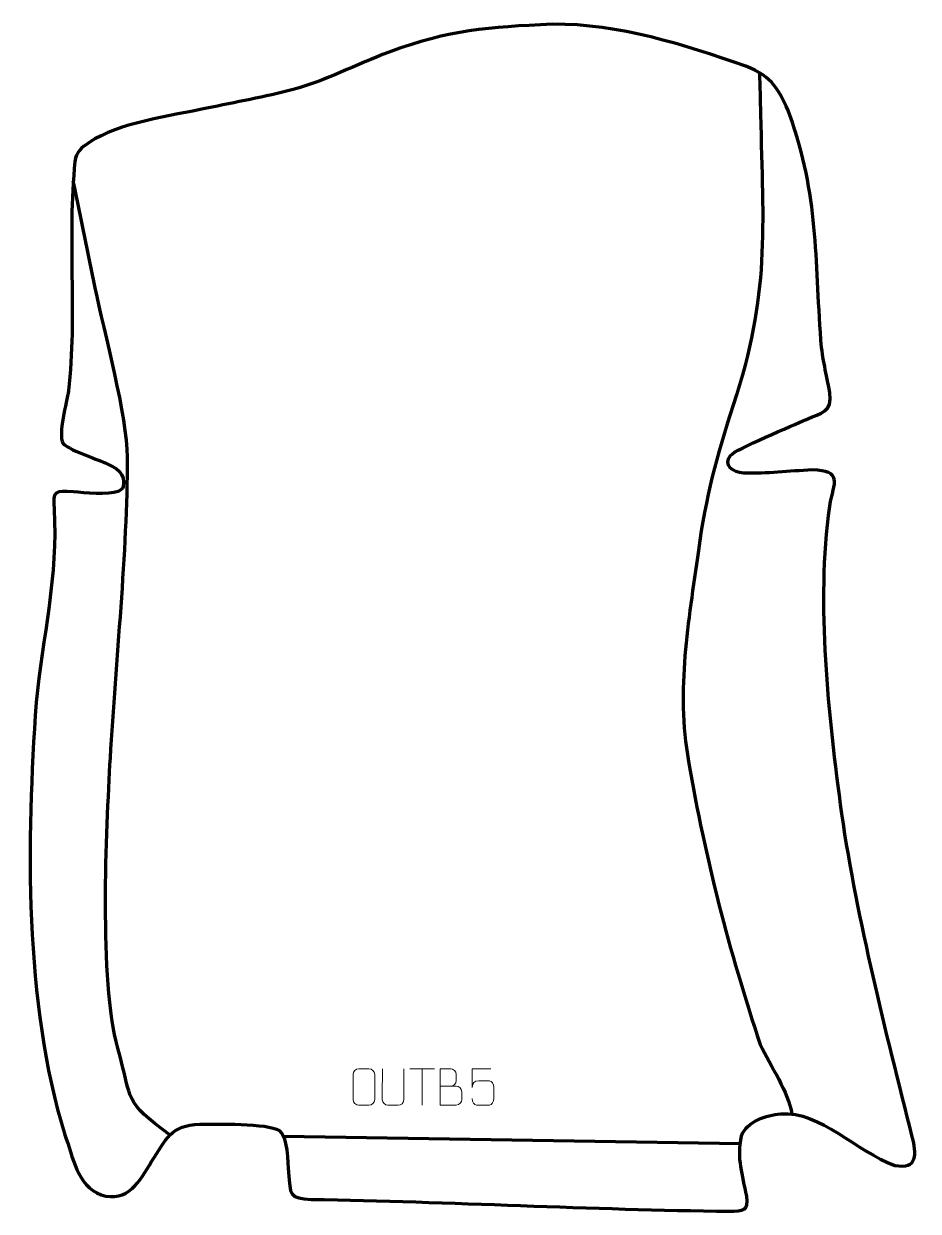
# Model space of a CAD drawing. Header units: millimetres. Extents: x -298 to 316, y -424 to 392.
import ezdxf

# ---------------------------------------------------------------- set-up
doc = ezdxf.new("R2010")
doc.units = ezdxf.units.MM
doc.header["$MEASUREMENT"] = 0
for name, color, linetype in [('layer 1', 7, 'Continuous'), ('layer 2', 7, 'Continuous'), ('layer 3', 7, 'Continuous')]:
    doc.layers.add(name, color=color, linetype=linetype)

msp = doc.modelspace()

# ---------------------------------------------------------------- linework, layer by layer
at = {"layer": 'layer 1', "color": 250, "lineweight": 9}
msp.add_open_spline([(-11.8399, -337.7101), (-8.2013, -337.7097), (-4.6142, -337.7097), (-0.9748, -337.7101), (-0.9748, -337.7101), (1.0006, -337.7274), (2.9242, -339.4635), (2.9242, -341.5131), (2.9242, -341.5131), (2.9238, -342.6417), (2.9238, -345.6911), (2.9242, -346.82), (2.9242, -346.82), (2.9418, -348.6779), (1.3997, -350.6918), (-0.9218, -350.6749), (-0.9218, -350.6749), (-4.5616, -350.6745), (-8.201, -350.6745), (-11.8399, -350.6749), (-11.8399, -350.6749), (-11.8399, -342.3566), (-11.8399, -334.0388), (-11.8399, -325.7213), (-11.8399, -325.7213), (-9.4662, -325.7213), (-7.0921, -325.7213), (-4.7179, -325.7213), (-4.7179, -325.7213), (-3.0371, -325.7037), (-0.9403, -327.6142), (-0.9226, -329.5766), (-0.9226, -329.5766), (-0.923, -331.6427), (-0.923, -331.7887), (-0.9226, -333.8552), (-0.9226, -333.8552), (-0.9053, -335.9213), (-2.7598, -337.7274), (-4.7698, -337.7101)], degree=3, knots=[0, 0, 0, 0, 0.09090909, 0.09090909, 0.09090909, 0.09090909, 0.18181818, 0.18181818, 0.18181818, 0.18181818, 0.27272727, 0.27272727, 0.27272727, 0.27272727, 0.36363636, 0.36363636, 0.36363636, 0.36363636, 0.45454545, 0.45454545, 0.45454545, 0.45454545, 0.54545455, 0.54545455, 0.54545455, 0.54545455, 0.63636364, 0.63636364, 0.63636364, 0.63636364, 0.72727273, 0.72727273, 0.72727273, 0.72727273, 0.81818182, 0.81818182, 0.81818182, 0.81818182, 1, 1, 1, 1], dxfattribs=at)
at = {"layer": 'layer 2', "color": 142, "lineweight": 158}
for points in [[(207.4264, 358.6102), (207.6392, 349.1568), (207.8521, 339.7034), (208.0649, 330.2499), (208.0649, 330.2499), (209.8582, 250.9086), (214.4594, 206.7593), (189.3771, 130.3022), (189.3771, 130.3022), (177.7663, 94.9095), (170.5252, 67.3587), (165.4032, 30.2696), (165.4032, 30.2696), (158.502, -19.7035), (149.9284, -64.4345), (158.6482, -114.5881), (158.6482, -114.5881), (170.3882, -182.2675), (186.2487, -244.1766), (207.8684, -309.0357), (207.8684, -309.0357), (215.1101, -324.2896), (227.3002, -341.5977), (229.5706, -356.8701)], [(-197.463, -371.3214), (-230.0097, -346.8714), (-222.6133, -349.7959), (-233.314, -311.5259), (-233.314, -311.5259), (-246.2377, -265.3061), (-241.2492, -161.3895), (-238.4478, -112.1717), (-238.4478, -112.1717), (-234.6696, -45.7941), (-226.6583, 28.7213), (-226.6737, 94.4161), (-226.6737, 94.4161), (-226.6801, 122.0321), (-242.6519, 180.5276), (-248.8815, 210.8486), (-248.8815, 210.8486), (-253.7963, 234.7708), (-258.7111, 258.6931), (-263.6259, 282.6153), (-263.6259, 282.6153), (-263.6259, 282.6153), (-263.9268, 284.0799), (-263.9268, 284.0799)]]:
    msp.add_open_spline(points, degree=3, knots=[0, 0, 0, 0, 0.14285714, 0.14285714, 0.14285714, 0.14285714, 0.28571429, 0.28571429, 0.28571429, 0.28571429, 0.42857143, 0.42857143, 0.42857143, 0.42857143, 0.57142857, 0.57142857, 0.57142857, 0.57142857, 0.71428571, 0.71428571, 0.71428571, 0.71428571, 1, 1, 1, 1], dxfattribs=at)
at = {"layer": 'layer 2', "color": 250, "lineweight": 9}
for points, knots in [([(-67.8081, -325.7979), (-65.4824, -325.7979), (-63.1563, -325.7979), (-60.8302, -325.7979), (-60.8302, -325.7979), (-58.8836, -325.7623), (-56.8922, -327.2539), (-56.8654, -329.6915), (-56.8654, -329.6915), (-56.8659, -335.4384), (-56.8659, -341.1857), (-56.8654, -346.9334), (-56.8654, -346.9334), (-57.0053, -349.2568), (-58.6825, -350.7364), (-60.8302, -350.7472), (-60.8302, -350.7472), (-63.1621, -350.7468), (-65.494, -350.7468), (-67.8255, -350.7472), (-67.8255, -350.7472), (-69.7505, -350.8526), (-71.7226, -348.9681), (-71.7114, -346.9508), (-71.7114, -346.9508), (-71.7111, -341.1807), (-71.7111, -335.411), (-71.7114, -329.6417), (-71.7114, -329.6417), (-71.7072, -327.5036), (-69.9605, -325.7844), (-67.8081, -325.7979)], [0, 0, 0, 0, 0.11111111, 0.11111111, 0.11111111, 0.11111111, 0.22222222, 0.22222222, 0.22222222, 0.22222222, 0.33333333, 0.33333333, 0.33333333, 0.33333333, 0.44444444, 0.44444444, 0.44444444, 0.44444444, 0.55555556, 0.55555556, 0.55555556, 0.55555556, 0.66666667, 0.66666667, 0.66666667, 0.66666667, 0.77777778, 0.77777778, 0.77777778, 0.77777778, 1, 1, 1, 1]), ([(-36.9613, -325.7934), (-36.9616, -331.3329), (-36.8658, -341.5347), (-36.8654, -347.0751), (-36.8654, -347.0751), (-37.0052, -349.3146), (-38.6824, -350.7408), (-40.8302, -350.7513), (-40.8302, -350.7513), (-43.162, -350.7509), (-45.4939, -350.7509), (-47.8254, -350.7513), (-47.8254, -350.7513), (-49.7505, -350.8528), (-51.7226, -349.0363), (-51.7114, -347.0918), (-51.7114, -347.0918), (-51.7111, -341.5299), (-51.6157, -331.3545), (-51.6161, -325.7934)], [0, 0, 0, 0, 0.16666667, 0.16666667, 0.16666667, 0.16666667, 0.33333333, 0.33333333, 0.33333333, 0.33333333, 0.5, 0.5, 0.5, 0.5, 0.66666667, 0.66666667, 0.66666667, 0.66666667, 1, 1, 1, 1]), ([(22.9497, -325.8196), (22.9497, -325.8196), (10.098, -325.8196), (10.098, -325.8196), (10.098, -325.8196), (10.0983, -330.0502), (10.0983, -334.2811), (10.098, -338.5123), (10.098, -338.5123), (10.0976, -335.2022), (11.7287, -334.1304), (14.5407, -334.0699), (14.5407, -334.0699), (16.9803, -334.0696), (19.4198, -334.0696), (21.859, -334.0699), (21.859, -334.0699), (23.5088, -334.0631), (24.9837, -336.4436), (25.0122, -338.5123), (25.0122, -338.5123), (25.0119, -341.0996), (25.0119, -343.6872), (25.0122, -346.2749), (25.0122, -346.2749), (25.0584, -348.2343), (23.559, -350.6706), (21.9331, -350.7291), (21.9331, -350.7291), (19.9766, -350.7288), (15.0816, -350.7288), (13.1246, -350.7291), (13.1246, -350.7291), (11.2791, -350.7379), (10.172, -348.7731), (10.1512, -346.222)], [0, 0, 0, 0, 0.1, 0.1, 0.1, 0.1, 0.2, 0.2, 0.2, 0.2, 0.3, 0.3, 0.3, 0.3, 0.4, 0.4, 0.4, 0.4, 0.5, 0.5, 0.5, 0.5, 0.6, 0.6, 0.6, 0.6, 0.7, 0.7, 0.7, 0.7, 0.8, 0.8, 0.8, 0.8, 1, 1, 1, 1])]:
    msp.add_open_spline(points, degree=3, knots=knots, dxfattribs=at)
for points in [[(-32.782, -325.8211), (-32.782, -325.8211), (-15.7948, -325.8211), (-15.7948, -325.8211)], [(-24.2883, -350.7511), (-24.2883, -350.7511), (-24.2883, -325.7976), (-24.2883, -325.7976)]]:
    msp.add_open_spline(points, degree=3, dxfattribs=at)
at = {"layer": 'layer 2', "color": 142, "lineweight": 158}
msp.add_open_spline([(194.1507, -377.333), (194.1507, -377.333), (-119.5352, -372.2826), (-119.5352, -372.2826)], degree=3, dxfattribs=at)
at = {"layer": 'layer 3', "color": 242, "lineweight": 158}
msp.add_open_spline([(-172.2329, 334.2116), (-152.6575, 338.3541), (-132.1386, 341.9798), (-112.8551, 347.0266), (-112.8551, 347.0266), (-91.1927, 353.0371), (-68.9146, 364.4382), (-47.5488, 372.6069), (-47.5488, 372.6069), (-4.8183, 388.4375), (20.5009, 389.787), (65.2163, 391.982), (65.2163, 391.982), (111.2045, 392.2797), (155.0067, 377.9151), (198.0209, 363.1496), (198.0209, 363.1496), (216.2308, 356.0547), (221.0232, 346.8095), (228.3256, 329.4988), (228.3256, 329.4988), (248.0132, 274.1219), (245.4238, 231.4193), (249.5967, 174.7852), (249.5967, 174.7852), (250.5803, 161.4368), (253.4418, 151.7411), (255.6167, 139.0217), (255.6167, 139.0217), (257.5151, 125.0961), (250.5468, 125.2518), (239.0968, 120.2184), (239.0968, 120.2184), (231.1634, 116.7273), (190.7427, 99.7898), (187.4967, 95.7348), (187.4967, 95.7348), (181.9511, 88.8072), (189.3243, 84.0484), (196.3695, 83.4733), (196.3695, 83.4733), (212.9312, 82.9231), (227.3589, 85.0303), (243.5626, 85.7133), (243.5626, 85.7133), (264.7348, 84.9504), (258.8334, 77.74), (255.6278, 60.8944), (255.6278, 60.8944), (246.2866, -6.9677), (254.9342, -82.7533), (263.9044, -150.5044), (263.9044, -150.5044), (275.1667, -225.6993), (293.7987, -298.9248), (312.3466, -372.5514), (312.3466, -372.5514), (315.117, -383.9682), (316.4277, -395.1509), (300.2889, -392.1067), (300.2889, -392.1067), (273.8242, -382.7771), (249.539, -354.667), (221.9628, -356.6934), (221.9628, -356.6934), (212.1105, -357.4174), (198.8785, -361.9611), (194.993, -371.894), (194.993, -371.894), (191.7949, -387.9445), (195.8348, -398.0892), (198.5818, -413.3045), (198.5818, -413.3045), (200.3888, -423.3141), (195.9706, -423.6339), (186.8126, -423.605), (186.8126, -423.605), (91.5724, -422.5414), (-4.7947, -416.9895), (-100.4829, -415.4877), (-100.4829, -415.4877), (-115.506, -414.9639), (-115.003, -412.1403), (-116.0716, -397.0091), (-116.0716, -397.0091), (-116.5289, -390.5341), (-116.7941, -371.7506), (-122.5503, -368.0675), (-122.5503, -368.0675), (-130.413, -363.0365), (-166.2056, -363.7635), (-177.1139, -363.8636), (-177.1139, -363.8636), (-196.8122, -364.3406), (-200.3439, -374.3984), (-210.1589, -389.5444), (-210.1589, -389.5444), (-218.0079, -402.7778), (-226.5232, -418.2487), (-244.879, -412.3028), (-244.879, -412.3028), (-261.4985, -406.1627), (-264.2402, -385.753), (-269.7325, -371.1024), (-269.7325, -371.1024), (-297.9492, -279.7232), (-295.9901, -168.9703), (-289.5021, -74.1078), (-289.5021, -74.1078), (-285.1613, -29.7408), (-274.1536, 13.7985), (-277.1503, 58.6166), (-277.1503, 58.6166), (-278.0208, 71.6356), (-276.8541, 71.483), (-263.6726, 70.6111), (-263.6726, 70.6111), (-256.1065, 70.1107), (-239.9659, 68.3088), (-233.1929, 70.9069), (-233.1929, 70.9069), (-231.6277, 71.6306), (-230.1165, 72.5531), (-229.7831, 74.0776), (-229.7831, 74.0776), (-227.7263, 83.4828), (-234.3076, 87.1827), (-242.1242, 90.656), (-242.1242, 90.656), (-247.7877, 93.0632), (-268.3077, 99.9108), (-271.0023, 104.1119), (-271.0023, 104.1119), (-274.7352, 109.9318), (-268.2859, 132.4707), (-267.1827, 140.0237), (-267.1827, 140.0237), (-261.3179, 191.9435), (-268.2324, 245.312), (-262.7679, 297.7411), (-262.7679, 297.7411), (-262.1118, 304.036), (-258.16, 307.1924), (-253.0231, 310.6951), (-253.0231, 310.6951), (-233.2196, 324.1985), (-196.0167, 329.2234), (-172.2329, 334.2116)], degree=3, knots=[0, 0, 0, 0, 0.02631579, 0.02631579, 0.02631579, 0.02631579, 0.05263158, 0.05263158, 0.05263158, 0.05263158, 0.07894737, 0.07894737, 0.07894737, 0.07894737, 0.10526316, 0.10526316, 0.10526316, 0.10526316, 0.13157895, 0.13157895, 0.13157895, 0.13157895, 0.15789474, 0.15789474, 0.15789474, 0.15789474, 0.18421053, 0.18421053, 0.18421053, 0.18421053, 0.21052632, 0.21052632, 0.21052632, 0.21052632, 0.23684211, 0.23684211, 0.23684211, 0.23684211, 0.26315789, 0.26315789, 0.26315789, 0.26315789, 0.28947368, 0.28947368, 0.28947368, 0.28947368, 0.31578947, 0.31578947, 0.31578947, 0.31578947, 0.34210526, 0.34210526, 0.34210526, 0.34210526, 0.36842105, 0.36842105, 0.36842105, 0.36842105, 0.39473684, 0.39473684, 0.39473684, 0.39473684, 0.42105263, 0.42105263, 0.42105263, 0.42105263, 0.44736842, 0.44736842, 0.44736842, 0.44736842, 0.47368421, 0.47368421, 0.47368421, 0.47368421, 0.5, 0.5, 0.5, 0.5, 0.52631579, 0.52631579, 0.52631579, 0.52631579, 0.55263158, 0.55263158, 0.55263158, 0.55263158, 0.57894737, 0.57894737, 0.57894737, 0.57894737, 0.60526316, 0.60526316, 0.60526316, 0.60526316, 0.63157895, 0.63157895, 0.63157895, 0.63157895, 0.65789474, 0.65789474, 0.65789474, 0.65789474, 0.68421053, 0.68421053, 0.68421053, 0.68421053, 0.71052632, 0.71052632, 0.71052632, 0.71052632, 0.73684211, 0.73684211, 0.73684211, 0.73684211, 0.76315789, 0.76315789, 0.76315789, 0.76315789, 0.78947368, 0.78947368, 0.78947368, 0.78947368, 0.81578947, 0.81578947, 0.81578947, 0.81578947, 0.84210526, 0.84210526, 0.84210526, 0.84210526, 0.86842105, 0.86842105, 0.86842105, 0.86842105, 0.89473684, 0.89473684, 0.89473684, 0.89473684, 0.92105263, 0.92105263, 0.92105263, 0.92105263, 0.94736842, 0.94736842, 0.94736842, 0.94736842, 1, 1, 1, 1], dxfattribs=at)

doc.saveas('drawing.dxf')
